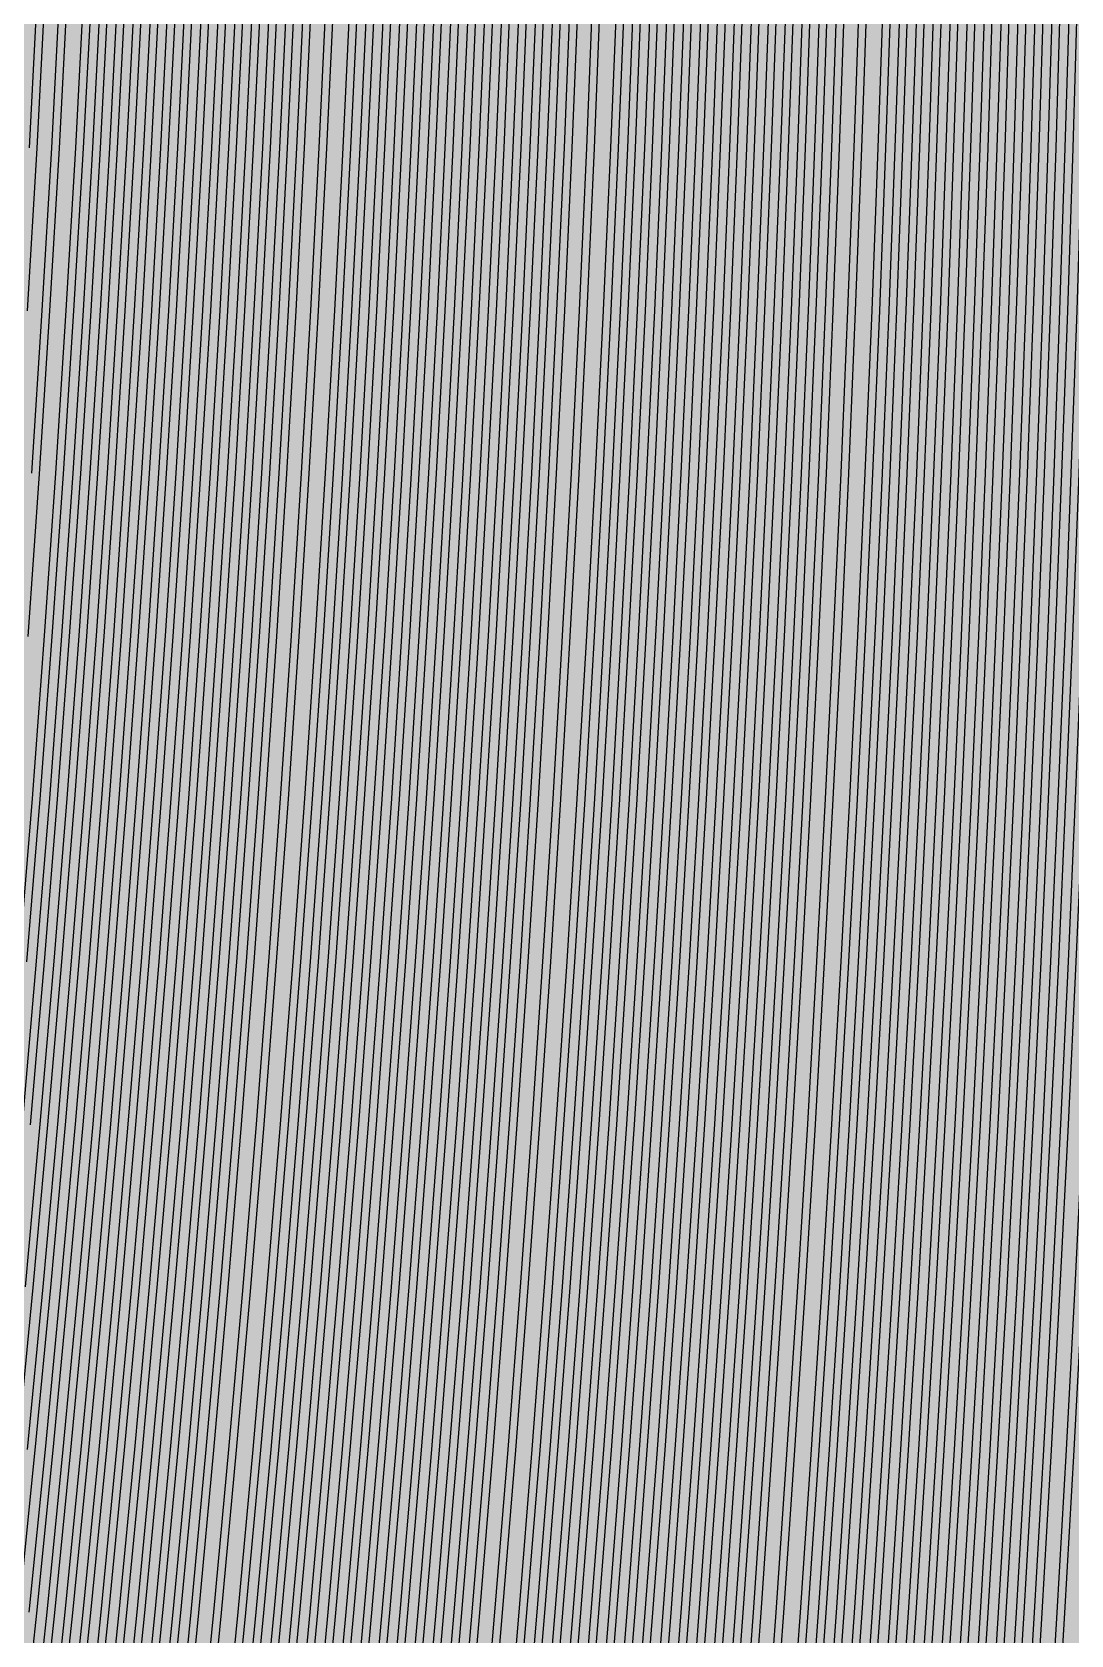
# Model space of a CAD drawing. Header units: metres. Extents: x -7231 to 10969, y -37556 to 1873.
# Drawn here: x 1030.8 to 1311.9, y -761.4 to -327.8 of the extents above; entities that cross this region are included whole.
import ezdxf

# ---------------------------------------------------------------- set-up
doc = ezdxf.new("R2010")
doc.units = ezdxf.units.M
doc.layers.add('Metal1', color=4, linetype='CONTINUOUS')
doc.layers.add('Polyimide', color=7, linetype='CONTINUOUS')

msp = doc.modelspace()

# ---------------------------------------------------------------- hatches: boundary and pattern name
at = {"layer": 'Polyimide'}
msp.add_hatch(color=7, dxfattribs=at).paths.add_polyline_path([(4065.69, -468), (4066.67, -501.99), (4068.51, -535.99), (4071.41, -569.99), (4075.54, -603.99), (4081.04, -637.99), (4088.01, -671.99), (4096.52, -705.98), (4106.62, -739.98), (4118.33, -773.98), (4131.63, -807.98), (4146.49, -841.98), (4162.87, -875.98), (4180.68, -909.97), (4199.83, -943.97), (4220.22, -977.97), (4241.73, -1011.97), (4264.21, -1045.97), (4287.52, -1079.96), (4311.51, -1113.96), (4336.01, -1147.96), (4360.86, -1181.96), (4385.88, -1215.96), (4410.89, -1249.96), (4435.74, -1283.95), (4460.24, -1317.95), (4484.23, -1351.95), (4507.54, -1385.95), (4530.02, -1419.95), (4551.53, -1453.94), (4571.92, -1487.94), (4591.07, -1521.94), (4608.88, -1555.94), (4625.26, -1589.94), (4640.12, -1623.94), (4653.42, -1657.93), (4665.13, -1691.93), (4675.23, -1725.93), (4683.74, -1759.93), (4690.71, -1793.93), (4696.21, -1827.93), (4700.34, -1861.92), (4703.24, -1895.92), (4705.08, -1929.92), (4706.06, -1963.92), (4706.44, -1997.92), (4706.5, -2031.91), (4706.5, -4793.02), (4709.95, -4838.39), (4720.22, -4882.71), (4737.08, -4924.98), (4760.13, -4964.2), (4788.85, -4999.49), (4822.58, -5030.03), (4860.53, -5055.12), (4901.85, -5074.18), (4901.85, -5074.18), (4970.68, -5105.23), (5034.7, -5145.26), (5092.76, -5193.54), (5143.8, -5249.19), (5186.89, -5311.2), (5221.24, -5378.44), (5246.23, -5449.69), (5261.41, -5523.66), (5266.5, -5599), (5261.41, -5674.34), (5246.23, -5748.31), (5221.24, -5819.56), (5186.89, -5886.8), (5143.8, -5948.81), (5092.76, -6004.46), (5034.7, -6052.74), (4970.68, -6092.77), (4901.85, -6123.82), (4860.53, -6142.88), (4822.58, -6167.97), (4788.85, -6198.51), (4760.13, -6233.8), (4737.08, -6273.02), (4720.22, -6315.29), (4709.95, -6359.61), (4706.5, -6404.98), (4706.5, -9221.52), (4709.95, -9266.88), (4720.22, -9311.21), (4737.08, -9353.47), (4760.13, -9392.7), (4788.85, -9427.98), (4822.58, -9458.52), (4860.53, -9483.61), (4901.85, -9502.67), (4970.68, -9533.72), (5034.7, -9573.75), (5092.76, -9622.03), (5143.8, -9677.68), (5186.89, -9739.69), (5221.24, -9806.94), (5246.23, -9878.19), (5261.41, -9952.16), (5266.5, -10027.49), (5261.41, -10102.83), (5246.23, -10176.8), (5221.24, -10248.05), (5186.89, -10315.3), (5143.8, -10377.31), (5092.76, -10432.96), (5034.7, -10481.24), (4970.68, -10521.27), (4901.85, -10552.32), (4860.53, -10571.38), (4822.58, -10596.46), (4788.85, -10627), (4760.13, -10662.29), (4737.08, -10701.52), (4720.22, -10743.78), (4709.95, -10788.1), (4706.5, -10833.47), (4706.5, -13650.01), (4709.95, -13695.38), (4720.22, -13739.7), (4737.08, -13781.96), (4760.13, -13821.19), (4788.85, -13856.48), (4822.58, -13887.02), (4860.53, -13912.11), (4901.85, -13931.17), (4970.68, -13962.22), (5034.7, -14002.25), (5092.76, -14050.53), (5143.8, -14106.18), (5186.89, -14168.19), (5221.24, -14235.43), (5246.23, -14306.68), (5261.41, -14380.65), (5266.5, -14455.99), (5261.41, -14531.33), (5246.23, -14605.29), (5221.24, -14676.55), (5186.89, -14743.79), (5143.8, -14805.8), (5092.76, -14861.45), (5034.7, -14909.73), (4970.68, -14949.76), (4901.85, -14980.81), (4860.53, -14999.87), (4822.58, -15024.96), (4788.85, -15055.5), (4760.13, -15090.79), (4737.08, -15130.01), (4720.22, -15172.27), (4709.95, -15216.6), (4706.5, -15261.97), (4706.5, -15455.99), (4720.95, -15750.04), (4764.14, -16041.26), (4835.68, -16326.84), (4934.86, -16604.04), (5060.74, -16870.18), (5212.09, -17122.7), (5387.47, -17359.17), (5585.18, -17577.31), (5803.32, -17775.02), (6039.79, -17950.4), (6292.31, -18101.75), (6558.45, -18227.63), (6835.65, -18326.81), (7121.23, -18398.34), (7412.45, -18441.54), (7706.5, -18455.99), (9969.01, -18455.99), (10047.42, -18459.84), (10125.08, -18471.36), (10201.23, -18490.44), (10275.15, -18516.89), (10346.12, -18550.45), (10413.46, -18590.81), (10476.52, -18637.58), (10534.69, -18690.3), (10587.41, -18748.47), (10634.18, -18811.53), (10674.54, -18878.87), (10708.11, -18949.84), (10734.56, -19023.76), (10753.63, -19099.92), (10765.15, -19177.58), (10769.01, -19255.99), (10769.01, -20895.8), (10730.24, -20951.41), (10694.6, -21009.08), (10662.21, -21068.63), (10633.17, -21129.89), (10607.55, -21192.66), (10585.45, -21256.74), (10566.93, -21321.96), (10552.05, -21388.09), (10540.84, -21454.95), (10533.35, -21522.33), (10529.6, -21590.02), (10529.6, -21657.81), (10533.35, -21725.5), (10540.84, -21792.87), (10552.05, -21859.73), (10566.93, -21925.87), (10585.45, -21991.08), (10607.55, -22055.17), (10633.17, -22117.94), (10662.21, -22179.19), (10694.6, -22238.74), (10730.24, -22296.41), (10769.01, -22352.03), (10769.01, -32454.24), (10728.74, -32510.49), (10691.72, -32568.92), (10658.05, -32629.35), (10627.85, -32691.58), (10601.2, -32755.42), (10578.21, -32820.67), (10558.93, -32887.1), (10543.44, -32954.52), (10531.77, -33022.71), (10523.97, -33091.44), (10520.07, -33160.51), (10520.07, -33229.69), (10523.97, -33298.75), (10531.77, -33367.49), (10543.44, -33435.67), (10558.93, -33503.09), (10578.21, -33569.53), (10601.2, -33634.77), (10627.85, -33698.61), (10658.05, -33760.85), (10691.72, -33821.28), (10728.74, -33879.71), (10769.01, -33935.96), (10769.01, -36556), (10765.15, -36634.41), (10753.63, -36712.07), (10734.56, -36788.23), (10708.11, -36862.15), (10674.54, -36933.12), (10634.18, -37000.46), (10587.41, -37063.51), (10534.69, -37121.69), (10476.52, -37174.41), (10413.46, -37221.18), (10346.12, -37261.54), (10275.15, -37295.1), (10201.23, -37321.55), (10125.08, -37340.63), (10047.42, -37352.15), (9969.01, -37356), (-6231.01, -37356), (-6309.42, -37352.15), (-6387.08, -37340.63), (-6463.23, -37321.55), (-6537.15, -37295.1), (-6608.12, -37261.54), (-6675.46, -37221.18), (-6738.52, -37174.41), (-6796.69, -37121.69), (-6849.41, -37063.51), (-6896.18, -37000.46), (-6936.54, -36933.12), (-6970.11, -36862.15), (-6996.56, -36788.23), (-7015.63, -36712.07), (-7027.15, -36634.41), (-7031.01, -36556), (-7031.01, -33936), (-6990.74, -33879.75), (-6953.7, -33821.31), (-6920.03, -33760.88), (-6889.82, -33698.64), (-6863.18, -33634.8), (-6840.18, -33569.55), (-6820.9, -33503.11), (-6805.4, -33435.69), (-6793.74, -33367.49), (-6785.94, -33298.75), (-6782.03, -33229.68), (-6782.03, -33160.5), (-6785.94, -33091.43), (-6793.74, -33022.69), (-6805.4, -32954.5), (-6820.9, -32887.07), (-6840.18, -32820.63), (-6863.18, -32755.39), (-6889.82, -32691.54), (-6920.03, -32629.3), (-6953.7, -32568.87), (-6990.74, -32510.43), (-7031.01, -32454.18), (-7031.01, -22364.83), (-6990.74, -22308.58), (-6953.7, -22250.14), (-6920.03, -22189.71), (-6889.82, -22127.47), (-6863.18, -22063.62), (-6840.18, -21998.38), (-6820.9, -21931.94), (-6805.4, -21864.51), (-6793.74, -21796.32), (-6785.94, -21727.58), (-6782.03, -21658.51), (-6782.03, -21589.33), (-6785.94, -21520.26), (-6793.74, -21451.52), (-6805.4, -21383.32), (-6820.9, -21315.9), (-6840.18, -21249.46), (-6863.18, -21184.21), (-6889.82, -21120.37), (-6920.03, -21058.13), (-6953.7, -20997.7), (-6990.74, -20939.26), (-7031.01, -20883.01), (-7031.01, -19255.99), (-7027.15, -19177.58), (-7015.63, -19099.92), (-6996.56, -19023.76), (-6970.11, -18949.84), (-6936.54, -18878.87), (-6896.18, -18811.53), (-6849.41, -18748.47), (-6796.69, -18690.3), (-6738.52, -18637.58), (-6675.46, -18590.81), (-6608.12, -18550.45), (-6537.15, -18516.89), (-6463.23, -18490.44), (-6387.08, -18471.36), (-6309.42, -18459.84), (-6231.01, -18455.99), (-3968.5, -18455.99), (-3674.45, -18441.54), (-3383.23, -18398.34), (-3097.65, -18326.81), (-2820.45, -18227.63), (-2554.31, -18101.75), (-2301.79, -17950.4), (-2065.32, -17775.02), (-1847.18, -17577.31), (-1649.47, -17359.17), (-1474.09, -17122.7), (-1322.74, -16870.18), (-1196.86, -16604.04), (-1097.68, -16326.84), (-1026.14, -16041.26), (-982.95, -15750.04), (-968.5, -15455.99), (-968.5, -15261.97), (-971.95, -15216.6), (-982.22, -15172.27), (-999.08, -15130.01), (-1022.13, -15090.79), (-1050.85, -15055.5), (-1084.58, -15024.96), (-1122.53, -14999.87), (-1163.85, -14980.81), (-1232.68, -14949.76), (-1296.7, -14909.73), (-1354.76, -14861.45), (-1405.8, -14805.8), (-1448.89, -14743.79), (-1483.24, -14676.55), (-1508.23, -14605.29), (-1523.41, -14531.33), (-1528.5, -14455.99), (-1523.41, -14380.65), (-1508.23, -14306.68), (-1483.24, -14235.43), (-1448.89, -14168.19), (-1405.8, -14106.18), (-1354.76, -14050.53), (-1296.7, -14002.25), (-1232.68, -13962.22), (-1163.85, -13931.17), (-1122.53, -13912.11), (-1084.58, -13887.02), (-1050.85, -13856.48), (-1022.13, -13821.19), (-999.08, -13781.96), (-982.22, -13739.7), (-971.95, -13695.38), (-968.5, -13650.01), (-968.5, -12309.64), (-971.95, -12264.27), (-982.22, -12219.94), (-999.08, -12177.68), (-1022.13, -12138.46), (-1050.85, -12103.17), (-1084.58, -12072.63), (-1122.53, -12047.54), (-1163.85, -12028.48), (-1232.68, -11997.43), (-1296.7, -11957.4), (-1354.76, -11909.12), (-1405.8, -11853.47), (-1448.89, -11791.46), (-1483.24, -11724.22), (-1508.23, -11652.96), (-1523.41, -11579), (-1528.5, -11503.66), (-1523.41, -11428.32), (-1508.23, -11354.35), (-1483.24, -11283.1), (-1448.89, -11215.86), (-1405.8, -11153.85), (-1354.76, -11098.2), (-1296.7, -11049.92), (-1232.68, -11009.89), (-1163.85, -10978.84), (-1122.53, -10959.78), (-1084.58, -10934.69), (-1050.85, -10904.15), (-1022.13, -10868.86), (-999.08, -10829.63), (-982.22, -10787.37), (-971.95, -10743.05), (-968.5, -10697.68), (-968.5, -9357.31), (-971.95, -9311.94), (-982.22, -9267.62), (-999.08, -9225.35), (-1022.13, -9186.13), (-1050.85, -9150.84), (-1084.58, -9120.3), (-1122.53, -9095.21), (-1163.85, -9076.15), (-1163.85, -9076.15), (-1232.68, -9045.1), (-1296.7, -9005.07), (-1354.76, -8956.79), (-1405.8, -8901.14), (-1448.89, -8839.13), (-1483.24, -8771.89), (-1508.23, -8700.64), (-1523.41, -8626.67), (-1528.5, -8551.33), (-1523.41, -8475.99), (-1508.23, -8402.02), (-1483.24, -8330.77), (-1448.89, -8263.53), (-1405.8, -8201.52), (-1354.76, -8145.87), (-1296.7, -8097.59), (-1232.68, -8057.56), (-1163.85, -8026.51), (-1163.85, -8026.51), (-1122.53, -8007.45), (-1084.58, -7982.36), (-1050.85, -7951.82), (-1022.13, -7916.53), (-999.08, -7877.31), (-982.22, -7835.04), (-971.95, -7790.72), (-968.5, -7745.35), (-968.5, -6404.98), (-971.95, -6359.61), (-982.22, -6315.29), (-999.08, -6273.02), (-1022.13, -6233.8), (-1050.85, -6198.51), (-1084.58, -6167.97), (-1122.53, -6142.88), (-1163.85, -6123.82), (-1163.85, -6123.82), (-1232.68, -6092.77), (-1296.7, -6052.74), (-1354.76, -6004.46), (-1405.8, -5948.81), (-1448.89, -5886.8), (-1483.24, -5819.56), (-1508.23, -5748.31), (-1523.41, -5674.34), (-1528.5, -5599), (-1523.41, -5523.66), (-1508.23, -5449.69), (-1483.24, -5378.44), (-1448.89, -5311.2), (-1405.8, -5249.19), (-1354.76, -5193.54), (-1296.7, -5145.26), (-1232.68, -5105.23), (-1163.85, -5074.18), (-1163.85, -5074.18), (-1122.53, -5055.12), (-1084.58, -5030.03), (-1050.85, -4999.49), (-1022.13, -4964.2), (-999.08, -4924.98), (-982.22, -4882.71), (-971.95, -4838.39), (-968.5, -4793.02), (-968.5, -2031.91), (-968.44, -1997.92), (-968.06, -1963.92), (-967.05, -1929.92), (-965.18, -1895.92), (-962.22, -1861.92), (-958.01, -1827.93), (-952.41, -1793.93), (-945.31, -1759.93), (-936.64, -1725.93), (-926.35, -1691.93), (-914.43, -1657.93), (-900.88, -1623.94), (-885.74, -1589.94), (-869.05, -1555.94), (-850.91, -1521.94), (-831.4, -1487.94), (-810.63, -1453.94), (-788.72, -1419.95), (-765.82, -1385.95), (-742.07, -1351.95), (-717.63, -1317.95), (-692.67, -1283.95), (-667.36, -1249.96), (-641.88, -1215.96), (-616.39, -1181.96), (-591.08, -1147.96), (-566.12, -1113.96), (-541.68, -1079.96), (-517.93, -1045.97), (-495.03, -1011.97), (-473.12, -977.97), (-452.35, -943.97), (-432.84, -909.97), (-414.7, -875.98), (-398.01, -841.98), (-382.87, -807.98), (-369.32, -773.98), (-357.4, -739.98), (-347.11, -705.98), (-338.44, -671.99), (-331.34, -637.99), (-325.74, -603.99), (-321.53, -569.99), (-318.57, -535.99), (-316.7, -501.99), (-315.69, -468), (-315.31, -434), (-315.25, -400), (-315.25, 401), (-315.25, 451), (-315.25, 1644), (-270.25, 1644), (-270.03, 1637.13), (-269.35, 1630.29), (-268.23, 1623.52), (-266.67, 1616.82), (-264.68, 1610.25), (-262.26, 1603.82), (-259.42, 1597.56), (-256.18, 1591.5), (-252.55, 1585.67), (-248.55, 1580.08), (-244.19, 1574.77), (-239.5, 1569.75), (-234.48, 1565.06), (-229.17, 1560.7), (-223.58, 1556.7), (-217.75, 1553.07), (-211.69, 1549.83), (-205.43, 1546.99), (-199, 1544.57), (-192.43, 1542.58), (-185.73, 1541.02), (-178.96, 1539.9), (-172.12, 1539.22), (-165.25, 1539), (-158.38, 1539.22), (-151.54, 1539.9), (-144.77, 1541.02), (-138.07, 1542.58), (-131.5, 1544.57), (-125.07, 1546.99), (-118.81, 1549.83), (-112.75, 1553.07), (-106.92, 1556.7), (-101.33, 1560.7), (-96.02, 1565.06), (-91, 1569.75), (-86.31, 1574.77), (-81.95, 1580.08), (-77.95, 1585.67), (-74.32, 1591.5), (-71.08, 1597.56), (-68.24, 1603.82), (-65.82, 1610.25), (-63.83, 1616.82), (-62.27, 1623.52), (-61.15, 1630.29), (-60.47, 1637.13), (-60.25, 1644), (1853, 1644), (1853, 1573), (3815.25, 1573), (3815.46, 1579.54), (3816.11, 1586.05), (3817.17, 1592.51), (3818.66, 1598.88), (3820.56, 1605.14), (3822.86, 1611.27), (3825.56, 1617.23), (3828.65, 1623), (3832.1, 1628.56), (3835.91, 1633.88), (3840.07, 1638.93), (3844.54, 1643.71), (3849.32, 1648.18), (3854.37, 1652.34), (3859.69, 1656.15), (3865.25, 1659.6), (3871.02, 1662.69), (3876.98, 1665.39), (3883.11, 1667.69), (3889.37, 1669.59), (3895.74, 1671.08), (3902.2, 1672.14), (3908.71, 1672.79), (3915.25, 1673), (3921.79, 1672.79), (3928.3, 1672.14), (3934.76, 1671.08), (3941.13, 1669.59), (3947.39, 1667.69), (3953.52, 1665.39), (3959.48, 1662.69), (3965.25, 1659.6), (3970.81, 1656.15), (3976.13, 1652.34), (3981.18, 1648.18), (3985.96, 1643.71), (3990.43, 1638.93), (3994.59, 1633.88), (3998.4, 1628.56), (4001.85, 1623), (4004.94, 1617.23), (4007.64, 1611.27), (4009.94, 1605.14), (4011.84, 1598.88), (4013.33, 1592.51), (4014.39, 1586.05), (4015.04, 1579.54), (4015.25, 1573), (4065.25, 1573), (4065.25, 451), (4065.25, 401), (4065.25, -400), (4065.31, -434), (4065.69, -468)])

# ---------------------------------------------------------------- linework, layer by layer
at = {"layer": 'Metal1'}
for points in [[(1056.08, -315.22), (1053.8, -359.24), (1051.28, -403.27), (1048.51, -447.29), (1045.5, -491.32), (1042.25, -535.34), (1038.74, -579.37), (1034.98, -623.39), (1030.97, -667.42), (1026.71, -711.44)], [(1060.66, -315.22), (1058.4, -359.24), (1055.9, -403.27), (1053.16, -447.29), (1050.18, -491.32), (1046.95, -535.34), (1043.47, -579.37), (1039.75, -623.39), (1035.77, -667.42), (1031.54, -711.44), (1027.06, -755.47)], [(1065.24, -315.22), (1063, -359.24), (1060.53, -403.27), (1057.81, -447.29), (1054.85, -491.32), (1051.65, -535.34), (1048.2, -579.37), (1044.51, -623.39), (1040.57, -667.42), (1036.38, -711.44), (1031.94, -755.47), (1027.24, -799.49)], [(1027.28, -579.2), (1030.85, -535.19), (1034.16, -491.18), (1037.22, -447.16), (1040.03, -403.15), (1042.6, -359.14), (1044.91, -315.12)], [(1028.23, -623.22), (1032.01, -579.2), (1035.55, -535.19), (1038.83, -491.18), (1041.87, -447.16), (1044.66, -403.15), (1047.2, -359.14), (1049.5, -315.12)], [(1028.98, -667.23), (1032.99, -623.22), (1036.75, -579.2), (1040.25, -535.19), (1043.51, -491.18), (1046.52, -447.16), (1049.28, -403.15), (1051.8, -359.14), (1054.08, -315.12)], [(1046.91, -315.22), (1044.59, -359.25), (1042.03, -403.27), (1039.22, -447.3), (1036.16, -491.32), (1032.84, -535.34), (1029.27, -579.37)], [(1034.36, -315.22), (1032.03, -359.25), (1029.46, -403.27)], [(1029.55, -711.24), (1033.78, -667.23), (1037.75, -623.22), (1041.48, -579.2), (1044.95, -535.19), (1048.18, -491.18), (1051.17, -447.16), (1053.91, -403.15), (1056.41, -359.14), (1058.66, -315.12)], [(1040.39, -315.22), (1038.07, -359.25), (1035.51, -403.27), (1032.69, -447.3), (1029.62, -491.32)], [(1029.95, -755.26), (1034.39, -711.25), (1038.58, -667.23), (1042.52, -623.22), (1046.21, -579.21), (1049.65, -535.19), (1052.86, -491.18), (1055.81, -447.16), (1058.53, -403.15), (1061.01, -359.14), (1063.25, -315.12)], [(1030.04, -359.13), (1032.36, -315.12)], [(1030.17, -799.27), (1034.82, -755.26), (1039.22, -711.25), (1043.38, -667.23), (1047.28, -623.22), (1050.94, -579.21), (1054.36, -535.19), (1057.53, -491.18), (1060.46, -447.16), (1063.16, -403.15), (1065.61, -359.14), (1067.83, -315.12)], [(1051.49, -315.22), (1049.2, -359.25), (1046.66, -403.27), (1043.87, -447.29), (1040.83, -491.32), (1037.54, -535.34), (1034.01, -579.37), (1030.22, -623.39)], [(1030.69, -447.16), (1033.51, -403.15), (1036.08, -359.14), (1038.4, -315.12)], [(1069.83, -315.22), (1067.61, -359.24), (1065.15, -403.27), (1062.46, -447.29), (1059.52, -491.32), (1056.35, -535.34), (1052.93, -579.37), (1049.27, -623.39), (1045.37, -667.42), (1041.21, -711.44), (1036.81, -755.46), (1032.16, -799.49)], [(1035.09, -799.27), (1039.7, -755.26), (1044.06, -711.25), (1048.17, -667.23), (1052.05, -623.22), (1055.67, -579.21), (1059.06, -535.19), (1062.2, -491.18), (1065.11, -447.17), (1067.78, -403.15), (1070.21, -359.14), (1072.41, -315.12)], [(1074.41, -315.22), (1072.21, -359.24), (1069.78, -403.27), (1067.11, -447.29), (1064.2, -491.32), (1061.05, -535.34), (1057.67, -579.37), (1054.04, -623.39), (1050.17, -667.41), (1046.05, -711.44), (1041.69, -755.46), (1037.07, -799.49)], [(1040, -799.28), (1044.57, -755.26), (1048.89, -711.25), (1052.97, -667.23), (1056.81, -623.22), (1060.4, -579.21), (1063.76, -535.19), (1066.88, -491.18), (1069.76, -447.17), (1072.4, -403.15), (1074.82, -359.14), (1076.99, -315.12)], [(1078.99, -315.22), (1076.81, -359.24), (1074.4, -403.27), (1071.75, -447.29), (1068.87, -491.32), (1065.75, -535.34), (1062.4, -579.36), (1058.8, -623.39), (1054.97, -667.41), (1050.89, -711.44), (1046.56, -755.46), (1041.99, -799.49)], [(1044.92, -799.28), (1049.44, -755.26), (1053.73, -711.25), (1057.77, -667.24), (1061.57, -623.22), (1065.14, -579.21), (1068.46, -535.19), (1071.55, -491.18), (1074.41, -447.17), (1077.03, -403.15), (1079.42, -359.14), (1081.58, -315.13)], [(1083.58, -315.22), (1081.42, -359.24), (1079.02, -403.27), (1076.4, -447.29), (1073.55, -491.32), (1070.46, -535.34), (1067.13, -579.36), (1063.57, -623.39), (1059.76, -667.41), (1055.72, -711.44), (1051.43, -755.46), (1046.9, -799.49)], [(1049.83, -799.28), (1054.32, -755.26), (1058.56, -711.25), (1062.57, -667.24), (1066.34, -623.22), (1069.87, -579.21), (1073.16, -535.19), (1076.22, -491.18), (1079.05, -447.17), (1081.65, -403.15), (1084.02, -359.14), (1086.16, -315.13)], [(1088.16, -315.22), (1086.02, -359.24), (1083.65, -403.27), (1081.05, -447.29), (1078.22, -491.31), (1075.16, -535.34), (1071.86, -579.36), (1068.33, -623.39), (1064.56, -667.41), (1060.56, -711.44), (1056.31, -755.46), (1051.82, -799.49)], [(1054.74, -799.28), (1059.19, -755.26), (1063.4, -711.25), (1067.37, -667.24), (1071.1, -623.22), (1074.6, -579.21), (1077.86, -535.2), (1080.9, -491.18), (1083.7, -447.17), (1086.28, -403.15), (1088.62, -359.14), (1090.74, -315.13)], [(1092.74, -315.22), (1090.62, -359.24), (1088.27, -403.27), (1085.7, -447.29), (1082.89, -491.31), (1079.86, -535.34), (1076.59, -579.36), (1073.09, -623.39), (1069.36, -667.41), (1065.39, -711.44), (1061.18, -755.46), (1056.73, -799.48)], [(1059.66, -799.28), (1064.07, -755.27), (1068.23, -711.25), (1072.17, -667.24), (1075.87, -623.22), (1079.33, -579.21), (1082.57, -535.2), (1085.57, -491.18), (1088.35, -447.17), (1090.9, -403.15), (1093.23, -359.14), (1095.33, -315.13)], [(1097.32, -315.22), (1095.22, -359.24), (1092.9, -403.26), (1090.35, -447.29), (1087.57, -491.31), (1084.56, -535.34), (1081.33, -579.36), (1077.86, -623.39), (1074.16, -667.41), (1070.23, -711.43), (1066.06, -755.46), (1061.65, -799.48)], [(1064.57, -799.28), (1068.94, -755.27), (1073.07, -711.25), (1076.97, -667.24), (1080.63, -623.22), (1084.06, -579.21), (1087.27, -535.2), (1090.25, -491.18), (1093, -447.17), (1095.52, -403.15), (1097.83, -359.14), (1099.91, -315.13)], [(1101.91, -315.22), (1099.83, -359.24), (1097.52, -403.26), (1094.99, -447.29), (1092.24, -491.31), (1089.26, -535.34), (1086.06, -579.36), (1082.62, -623.39), (1078.96, -667.41), (1075.06, -711.43), (1070.93, -755.46), (1066.56, -799.48)], [(1069.49, -799.28), (1073.81, -755.27), (1077.9, -711.25), (1081.76, -667.24), (1085.39, -623.23), (1088.79, -579.21), (1091.97, -535.2), (1094.92, -491.18), (1097.65, -447.17), (1100.15, -403.16), (1102.43, -359.14), (1104.49, -315.13)], [(1106.49, -315.22), (1104.43, -359.24), (1102.15, -403.26), (1099.64, -447.29), (1096.92, -491.31), (1093.96, -535.34), (1090.79, -579.36), (1087.39, -623.38), (1083.76, -667.41), (1079.9, -711.43), (1075.8, -755.46), (1071.48, -799.48)], [(1075.65, -799.28), (1079.96, -755.27), (1084.04, -711.25), (1087.88, -667.24), (1091.5, -623.23), (1094.89, -579.21), (1098.05, -535.2), (1100.99, -491.18), (1103.7, -447.17), (1106.2, -403.16), (1108.47, -359.14), (1110.53, -315.13)], [(1112.52, -315.22), (1110.47, -359.24), (1108.2, -403.26), (1105.7, -447.29), (1102.98, -491.31), (1100.05, -535.34), (1096.88, -579.36), (1093.49, -623.38), (1089.88, -667.41), (1086.03, -711.43), (1081.95, -755.46), (1077.64, -799.48)], [(1082.24, -799.28), (1086.54, -755.27), (1090.61, -711.25), (1094.44, -667.24), (1098.05, -623.23), (1101.43, -579.21), (1104.59, -535.2), (1107.52, -491.18), (1110.23, -447.17), (1112.72, -403.16), (1114.99, -359.14), (1117.04, -315.13)], [(1119.04, -315.22), (1116.99, -359.24), (1114.72, -403.26), (1112.23, -447.29), (1109.52, -491.31), (1106.59, -535.34), (1103.43, -579.36), (1100.05, -623.38), (1096.44, -667.41), (1092.6, -711.43), (1088.53, -755.46), (1084.23, -799.48)], [(1087.15, -799.28), (1091.41, -755.27), (1095.44, -711.25), (1099.24, -667.24), (1102.82, -623.23), (1106.17, -579.21), (1109.29, -535.2), (1112.2, -491.18), (1114.88, -447.17), (1117.35, -403.16), (1119.59, -359.14), (1121.63, -315.13)], [(1123.62, -315.22), (1121.59, -359.24), (1119.34, -403.26), (1116.88, -447.29), (1114.19, -491.31), (1111.29, -535.34), (1108.16, -579.36), (1104.81, -623.38), (1101.23, -667.41), (1097.43, -711.43), (1093.4, -755.46), (1089.14, -799.48)], [(1092.07, -799.28), (1096.29, -755.27), (1100.28, -711.26), (1104.04, -667.24), (1107.58, -623.23), (1110.9, -579.21), (1113.99, -535.2), (1116.87, -491.18), (1119.53, -447.17), (1121.97, -403.16), (1124.2, -359.14), (1126.21, -315.13)], [(1128.21, -315.21), (1126.19, -359.24), (1123.97, -403.26), (1121.53, -447.29), (1118.87, -491.31), (1115.99, -535.33), (1112.89, -579.36), (1109.57, -623.38), (1106.03, -667.41), (1102.27, -711.43), (1098.28, -755.45), (1094.06, -799.48)], [(1096.98, -799.28), (1101.16, -755.27), (1105.11, -711.26), (1108.84, -667.24), (1112.34, -623.23), (1115.63, -579.21), (1118.7, -535.2), (1121.54, -491.19), (1124.18, -447.17), (1126.6, -403.16), (1128.8, -359.14), (1130.79, -315.13)], [(1132.79, -315.21), (1130.8, -359.24), (1128.59, -403.26), (1126.17, -447.29), (1123.54, -491.31), (1120.69, -535.33), (1117.62, -579.36), (1114.34, -623.38), (1110.83, -667.41), (1107.1, -711.43), (1103.15, -755.45), (1098.97, -799.48)], [(1101.9, -799.29), (1106.03, -755.27), (1109.95, -711.26), (1113.64, -667.24), (1117.11, -623.23), (1120.36, -579.21), (1123.4, -535.2), (1126.22, -491.19), (1128.83, -447.17), (1131.22, -403.16), (1133.4, -359.14), (1135.37, -315.13)], [(1137.37, -315.21), (1135.4, -359.24), (1133.22, -403.26), (1130.82, -447.29), (1128.21, -491.31), (1125.39, -535.33), (1122.36, -579.36), (1119.1, -623.38), (1115.63, -667.41), (1111.94, -711.43), (1108.02, -755.45), (1103.89, -799.48)], [(1106.81, -799.29), (1110.91, -755.27), (1114.78, -711.26), (1118.43, -667.24), (1121.87, -623.23), (1125.09, -579.22), (1128.1, -535.2), (1130.89, -491.19), (1133.47, -447.17), (1135.84, -403.16), (1138, -359.14), (1139.96, -315.13)], [(1141.96, -315.21), (1140, -359.24), (1137.84, -403.26), (1135.47, -447.28), (1132.89, -491.31), (1130.09, -535.33), (1127.09, -579.36), (1123.87, -623.38), (1120.43, -667.4), (1116.77, -711.43), (1112.9, -755.45), (1108.8, -799.48)], [(1111.73, -799.29), (1115.78, -755.27), (1119.62, -711.26), (1123.23, -667.24), (1126.64, -623.23), (1129.82, -579.22), (1132.8, -535.2), (1135.57, -491.19), (1138.12, -447.17), (1140.47, -403.16), (1142.61, -359.14), (1144.54, -315.13)], [(1146.54, -315.21), (1144.61, -359.24), (1142.47, -403.26), (1140.12, -447.28), (1137.56, -491.31), (1134.8, -535.33), (1131.82, -579.36), (1128.63, -623.38), (1125.23, -667.4), (1121.61, -711.43), (1117.77, -755.45), (1113.72, -799.48)], [(1116.64, -799.29), (1120.65, -755.27), (1124.45, -711.26), (1128.03, -667.25), (1131.4, -623.23), (1134.56, -579.22), (1137.5, -535.2), (1140.24, -491.19), (1142.77, -447.17), (1145.09, -403.16), (1147.21, -359.14), (1149.12, -315.13)], [(1151.12, -315.21), (1149.21, -359.24), (1147.09, -403.26), (1144.77, -447.28), (1142.24, -491.31), (1139.5, -535.33), (1136.55, -579.36), (1133.39, -623.38), (1130.03, -667.4), (1126.44, -711.43), (1122.65, -755.45), (1118.63, -799.47)], [(1121.56, -799.29), (1125.53, -755.27), (1129.29, -711.26), (1132.83, -667.25), (1136.16, -623.23), (1139.29, -579.22), (1142.2, -535.2), (1144.91, -491.19), (1147.42, -447.17), (1149.72, -403.16), (1151.81, -359.15), (1153.71, -315.13)], [(1155.7, -315.21), (1153.81, -359.24), (1151.71, -403.26), (1149.41, -447.28), (1146.91, -491.31), (1144.2, -535.33), (1141.28, -579.35), (1138.16, -623.38), (1134.82, -667.4), (1131.28, -711.43), (1127.52, -755.45), (1123.55, -799.47)], [(1126.47, -799.29), (1130.4, -755.28), (1134.12, -711.26), (1137.63, -667.25), (1140.93, -623.23), (1144.02, -579.22), (1146.91, -535.2), (1149.59, -491.19), (1152.07, -447.17), (1154.34, -403.16), (1156.42, -359.15), (1158.29, -315.13)], [(1160.29, -315.21), (1158.41, -359.24), (1156.34, -403.26), (1154.06, -447.28), (1151.58, -491.31), (1148.9, -535.33), (1146.02, -579.35), (1142.92, -623.38), (1139.62, -667.4), (1136.11, -711.42), (1132.39, -755.45), (1128.46, -799.47)], [(1131.39, -799.29), (1135.28, -755.28), (1138.96, -711.26), (1142.43, -667.25), (1145.69, -623.23), (1148.75, -579.22), (1151.61, -535.2), (1154.26, -491.19), (1156.71, -447.18), (1158.96, -403.16), (1161.02, -359.15), (1162.87, -315.13)], [(1164.87, -315.21), (1163.02, -359.23), (1160.96, -403.26), (1158.71, -447.28), (1156.26, -491.31), (1153.6, -535.33), (1150.75, -579.35), (1147.69, -623.38), (1144.42, -667.4), (1140.95, -711.42), (1137.27, -755.45), (1133.38, -799.47)], [(1136.3, -799.29), (1140.15, -755.28), (1143.79, -711.26), (1147.23, -667.25), (1150.46, -623.23), (1153.48, -579.22), (1156.31, -535.2), (1158.93, -491.19), (1161.36, -447.18), (1163.59, -403.16), (1165.62, -359.15), (1167.46, -315.13)], [(1169.45, -315.21), (1167.62, -359.23), (1165.59, -403.26), (1163.36, -447.28), (1160.93, -491.31), (1158.31, -535.33), (1155.48, -579.35), (1152.45, -623.38), (1149.22, -667.4), (1145.78, -711.42), (1142.14, -755.45), (1138.29, -799.47)], [(1141.21, -799.29), (1145.02, -755.28), (1148.63, -711.26), (1152.02, -667.25), (1155.22, -623.23), (1158.22, -579.22), (1161.01, -535.21), (1163.61, -491.19), (1166.01, -447.18), (1168.21, -403.16), (1170.22, -359.15), (1172.04, -315.13)], [(1174.04, -315.21), (1172.22, -359.23), (1170.21, -403.26), (1168.01, -447.28), (1165.61, -491.3), (1163.01, -535.33), (1160.21, -579.35), (1157.21, -623.38), (1154.02, -667.4), (1150.62, -711.42), (1147.02, -755.45), (1143.21, -799.47)], [(1146.13, -799.29), (1149.9, -755.28), (1153.46, -711.26), (1156.82, -667.25), (1159.98, -623.24), (1162.95, -579.22), (1165.71, -535.21), (1168.28, -491.19), (1170.66, -447.18), (1172.84, -403.16), (1174.83, -359.15), (1176.62, -315.13)], [(1178.62, -315.21), (1176.82, -359.23), (1174.84, -403.26), (1172.65, -447.28), (1170.28, -491.3), (1167.71, -535.33), (1164.94, -579.35), (1161.98, -623.37), (1158.82, -667.4), (1155.45, -711.42), (1151.89, -755.45), (1148.12, -799.47)], [(1152.3, -799.29), (1156.05, -755.28), (1159.59, -711.26), (1162.94, -667.25), (1166.09, -623.24), (1169.04, -579.22), (1171.79, -535.21), (1174.35, -491.19), (1176.72, -447.18), (1178.89, -403.16), (1180.87, -359.15), (1182.65, -315.13)], [(1184.65, -315.21), (1182.86, -359.23), (1180.88, -403.26), (1178.71, -447.28), (1176.35, -491.3), (1173.79, -535.33), (1171.04, -579.35), (1168.08, -623.37), (1164.94, -667.4), (1161.59, -711.42), (1158.04, -755.44), (1154.29, -799.47)], [(1158.88, -799.29), (1162.62, -755.28), (1166.16, -711.27), (1169.5, -667.25), (1172.64, -623.24), (1175.59, -579.22), (1178.33, -535.21), (1180.89, -491.19), (1183.25, -447.18), (1185.41, -403.16), (1187.39, -359.15), (1189.17, -315.13)], [(1191.17, -315.21), (1189.38, -359.23), (1187.41, -403.26), (1185.24, -447.28), (1182.88, -491.3), (1180.33, -535.33), (1177.58, -579.35), (1174.64, -623.37), (1171.5, -667.4), (1168.16, -711.42), (1164.61, -755.44), (1160.87, -799.47)], [(1163.79, -799.3), (1167.49, -755.28), (1171, -711.27), (1174.3, -667.25), (1177.41, -623.24), (1180.32, -579.22), (1183.04, -535.21), (1185.56, -491.19), (1187.89, -447.18), (1190.04, -403.16), (1191.99, -359.15), (1193.75, -315.13)], [(1195.75, -315.21), (1193.99, -359.23), (1192.03, -403.26), (1189.89, -447.28), (1187.56, -491.3), (1185.03, -535.33), (1182.31, -579.35), (1179.4, -623.37), (1176.29, -667.4), (1172.99, -711.42), (1169.49, -755.44), (1165.79, -799.47)], [(1168.71, -799.3), (1172.37, -755.28), (1175.83, -711.27), (1179.1, -667.25), (1182.17, -623.24), (1185.05, -579.22), (1187.74, -535.21), (1190.23, -491.19), (1192.54, -447.18), (1194.66, -403.16), (1196.59, -359.15), (1198.34, -315.13)], [(1200.34, -315.21), (1198.59, -359.23), (1196.66, -403.26), (1194.54, -447.28), (1192.23, -491.3), (1189.73, -535.33), (1187.05, -579.35), (1184.17, -623.37), (1181.09, -667.4), (1177.83, -711.42), (1174.36, -755.44), (1170.7, -799.47)], [(1173.62, -799.3), (1177.24, -755.28), (1180.67, -711.27), (1183.9, -667.25), (1186.93, -623.24), (1189.78, -579.22), (1192.44, -535.21), (1194.91, -491.19), (1197.19, -447.18), (1199.28, -403.16), (1201.19, -359.15), (1202.92, -315.13)], [(1204.92, -315.21), (1203.19, -359.23), (1201.28, -403.26), (1199.19, -447.28), (1196.9, -491.3), (1194.44, -535.32), (1191.78, -579.35), (1188.93, -623.37), (1185.89, -667.39), (1182.66, -711.42), (1179.24, -755.44), (1175.62, -799.47)], [(1178.54, -799.3), (1182.12, -755.28), (1185.5, -711.27), (1188.69, -667.25), (1191.7, -623.24), (1194.51, -579.22), (1197.14, -535.21), (1199.58, -491.19), (1201.84, -447.18), (1203.91, -403.16), (1205.8, -359.15), (1207.5, -315.13)], [(1209.5, -315.21), (1207.8, -359.23), (1205.91, -403.25), (1203.83, -447.28), (1201.58, -491.3), (1199.14, -535.32), (1196.51, -579.35), (1193.69, -623.37), (1190.69, -667.39), (1187.5, -711.42), (1184.11, -755.44), (1180.53, -799.46)], [(1183.45, -799.3), (1186.99, -755.28), (1190.34, -711.27), (1193.49, -667.25), (1196.46, -623.24), (1199.24, -579.22), (1201.84, -535.21), (1204.26, -491.2), (1206.48, -447.18), (1208.53, -403.17), (1210.4, -359.15), (1212.09, -315.14)], [(1214.08, -315.21), (1212.4, -359.23), (1210.53, -403.25), (1208.48, -447.28), (1206.25, -491.3), (1203.84, -535.32), (1201.24, -579.35), (1198.46, -623.37), (1195.49, -667.39), (1192.33, -711.42), (1188.98, -755.44), (1185.45, -799.46)], [(1188.37, -799.3), (1191.86, -755.29), (1195.17, -711.27), (1198.29, -667.26), (1201.23, -623.24), (1203.98, -579.23), (1206.54, -535.21), (1208.93, -491.2), (1211.13, -447.18), (1213.16, -403.17), (1215, -359.15), (1216.67, -315.14)], [(1218.67, -315.21), (1217, -359.23), (1215.16, -403.25), (1213.13, -447.28), (1210.93, -491.3), (1208.54, -535.32), (1205.97, -579.35), (1203.22, -623.37), (1200.29, -667.39), (1197.17, -711.42), (1193.86, -755.44), (1190.36, -799.46)], [(1193.28, -799.3), (1196.74, -755.29), (1200.01, -711.27), (1203.09, -667.26), (1205.99, -623.24), (1208.71, -579.23), (1211.25, -535.21), (1213.6, -491.2), (1215.78, -447.18), (1217.78, -403.17), (1219.6, -359.15), (1221.25, -315.14)], [(1223.25, -315.21), (1221.6, -359.23), (1219.78, -403.25), (1217.78, -447.28), (1215.6, -491.3), (1213.24, -535.32), (1210.7, -579.35), (1207.99, -623.37), (1205.09, -667.39), (1202, -711.41), (1198.73, -755.44), (1195.28, -799.46)], [(1198.2, -799.3), (1201.61, -755.29), (1204.84, -711.27), (1207.89, -667.26), (1210.75, -623.24), (1213.44, -579.23), (1215.95, -535.21), (1218.28, -491.2), (1220.43, -447.18), (1222.41, -403.17), (1224.21, -359.15), (1225.83, -315.14)], [(1227.83, -315.21), (1226.21, -359.23), (1224.4, -403.25), (1222.43, -447.28), (1220.27, -491.3), (1217.94, -535.32), (1215.44, -579.34), (1212.75, -623.37), (1209.88, -667.39), (1206.84, -711.41), (1203.61, -755.44), (1200.19, -799.46)], [(1203.11, -799.3), (1206.48, -755.29), (1209.68, -711.27), (1212.69, -667.26), (1215.52, -623.24), (1218.17, -579.23), (1220.65, -535.21), (1222.95, -491.2), (1225.08, -447.18), (1227.03, -403.17), (1228.81, -359.15), (1230.42, -315.14)], [(1232.42, -315.21), (1230.81, -359.23), (1229.03, -403.25), (1227.07, -447.27), (1224.95, -491.3), (1222.65, -535.32), (1220.17, -579.34), (1217.51, -623.37), (1214.68, -667.39), (1211.67, -711.41), (1208.48, -755.44), (1205.11, -799.46)], [(1208.03, -799.3), (1211.36, -755.29), (1214.51, -711.27), (1217.49, -667.26), (1220.28, -623.24), (1222.9, -579.23), (1225.35, -535.21), (1227.62, -491.2), (1229.72, -447.18), (1231.65, -403.17), (1233.41, -359.15), (1235, -315.14)], [(1237, -315.21), (1235.41, -359.23), (1233.65, -403.25), (1231.72, -447.27), (1229.62, -491.3), (1227.35, -535.32), (1224.9, -579.34), (1222.28, -623.37), (1219.48, -667.39), (1216.51, -711.41), (1213.35, -755.44), (1210.02, -799.46)], [(1212.94, -799.3), (1216.23, -755.29), (1219.35, -711.27), (1222.28, -667.26), (1225.05, -623.24), (1227.64, -579.23), (1230.05, -535.21), (1232.3, -491.2), (1234.37, -447.18), (1236.28, -403.17), (1238.01, -359.15), (1239.58, -315.14)], [(1241.58, -315.21), (1240.01, -359.23), (1238.28, -403.25), (1236.37, -447.27), (1234.3, -491.3), (1232.05, -535.32), (1229.63, -579.34), (1227.04, -623.37), (1224.28, -667.39), (1221.34, -711.41), (1218.23, -755.43), (1214.94, -799.46)], [(1217.86, -799.31), (1221.11, -755.29), (1224.18, -711.28), (1227.08, -667.26), (1229.81, -623.24), (1232.37, -579.23), (1234.75, -535.21), (1236.97, -491.2), (1239.02, -447.18), (1240.9, -403.17), (1242.62, -359.15), (1244.17, -315.14)], [(1246.17, -315.2), (1244.62, -359.23), (1242.9, -403.25), (1241.02, -447.27), (1238.97, -491.3), (1236.75, -535.32), (1234.36, -579.34), (1231.81, -623.36), (1229.08, -667.39), (1226.18, -711.41), (1223.1, -755.43), (1219.85, -799.46)], [(1222.77, -799.31), (1225.98, -755.29), (1229.02, -711.28), (1231.88, -667.26), (1234.57, -623.25), (1237.1, -579.23), (1239.46, -535.22), (1241.64, -491.2), (1243.67, -447.18), (1245.53, -403.17), (1247.22, -359.15), (1248.75, -315.14)], [(1250.75, -315.2), (1249.22, -359.23), (1247.52, -403.25), (1245.67, -447.27), (1243.64, -491.3), (1241.45, -535.32), (1239.1, -579.34), (1236.57, -623.36), (1233.88, -667.39), (1231.01, -711.41), (1227.97, -755.43), (1224.76, -799.46)], [(1228.94, -799.31), (1232.13, -755.29), (1235.15, -711.28), (1238, -667.26), (1240.68, -623.25), (1243.19, -579.23), (1245.54, -535.22), (1247.71, -491.2), (1249.73, -447.18), (1251.58, -403.17), (1253.26, -359.15), (1254.78, -315.14)], [(1256.78, -315.2), (1255.26, -359.23), (1253.57, -403.25), (1251.73, -447.27), (1249.71, -491.3), (1247.53, -535.32), (1245.19, -579.34), (1242.68, -623.36), (1240, -667.39), (1237.15, -711.41), (1234.12, -755.43), (1230.93, -799.46)], [(1235.52, -799.31), (1238.7, -755.29), (1241.72, -711.28), (1244.56, -667.26), (1247.23, -623.25), (1249.74, -579.23), (1252.08, -535.22), (1254.25, -491.2), (1256.26, -447.18), (1258.1, -403.17), (1259.78, -359.15), (1261.3, -315.14)], [(1263.3, -315.2), (1261.78, -359.23), (1260.1, -403.25), (1258.26, -447.27), (1256.25, -491.3), (1254.07, -535.32), (1251.74, -579.34), (1249.23, -623.36), (1246.56, -667.39), (1243.71, -711.41), (1240.7, -755.43), (1237.51, -799.46)], [(1240.43, -799.31), (1243.58, -755.29), (1246.55, -711.28), (1249.36, -667.26), (1252, -623.25), (1254.47, -579.23), (1256.78, -535.22), (1258.92, -491.2), (1260.9, -447.19), (1262.72, -403.17), (1264.38, -359.15), (1265.88, -315.14)], [(1267.88, -315.2), (1266.38, -359.23), (1264.72, -403.25), (1262.9, -447.27), (1260.92, -491.29), (1258.78, -535.32), (1256.47, -579.34), (1253.99, -623.36), (1251.35, -667.39), (1248.55, -711.41), (1245.57, -755.43), (1242.43, -799.45)], [(1245.35, -799.31), (1248.45, -755.29), (1251.39, -711.28), (1254.16, -667.26), (1256.76, -623.25), (1259.2, -579.23), (1261.48, -535.22), (1263.6, -491.2), (1265.55, -447.19), (1267.35, -403.17), (1268.99, -359.16), (1270.47, -315.14)], [(1272.46, -315.2), (1270.99, -359.23), (1269.35, -403.25), (1267.55, -447.27), (1265.59, -491.29), (1263.48, -535.32), (1261.2, -579.34), (1258.76, -623.36), (1256.15, -667.38), (1253.38, -711.41), (1250.45, -755.43), (1247.34, -799.45)], [(1250.26, -799.31), (1253.33, -755.29), (1256.22, -711.28), (1258.96, -667.26), (1261.53, -623.25), (1263.93, -579.23), (1266.18, -535.22), (1268.27, -491.2), (1270.2, -447.19), (1271.97, -403.17), (1273.59, -359.16), (1275.05, -315.14)], [(1277.05, -315.2), (1275.59, -359.23), (1273.97, -403.25), (1272.2, -447.27), (1270.27, -491.29), (1268.18, -535.32), (1265.93, -579.34), (1263.52, -623.36), (1260.95, -667.38), (1258.22, -711.41), (1255.32, -755.43), (1252.26, -799.45)], [(1255.18, -799.31), (1258.2, -755.3), (1261.06, -711.28), (1263.75, -667.26), (1266.29, -623.25), (1268.67, -579.23), (1270.88, -535.22), (1272.94, -491.2), (1274.85, -447.19), (1276.6, -403.17), (1278.19, -359.16), (1279.63, -315.14)], [(1281.63, -315.2), (1280.19, -359.23), (1278.6, -403.25), (1276.85, -447.27), (1274.94, -491.29), (1272.88, -535.32), (1270.66, -579.34), (1268.29, -623.36), (1265.75, -667.38), (1263.05, -711.41), (1260.19, -755.43), (1257.17, -799.45)], [(1260.09, -799.31), (1263.07, -755.3), (1265.89, -711.28), (1268.55, -667.27), (1271.05, -623.25), (1273.4, -579.23), (1275.59, -535.22), (1277.62, -491.2), (1279.5, -447.19), (1281.22, -403.17), (1282.79, -359.16), (1284.21, -315.14)], [(1286.21, -315.2), (1284.79, -359.22), (1283.22, -403.25), (1281.49, -447.27), (1279.62, -491.29), (1277.58, -535.31), (1275.39, -579.34), (1273.05, -623.36), (1270.55, -667.38), (1267.89, -711.41), (1265.07, -755.43), (1262.09, -799.45)], [(1265.01, -799.31), (1267.95, -755.3), (1270.73, -711.28), (1273.35, -667.27), (1275.82, -623.25), (1278.13, -579.24), (1280.29, -535.22), (1282.29, -491.2), (1284.14, -447.19), (1285.85, -403.17), (1287.4, -359.16), (1288.8, -315.14)], [(1290.8, -315.2), (1289.4, -359.22), (1287.84, -403.25), (1286.14, -447.27), (1284.29, -491.29), (1282.28, -535.31), (1280.13, -579.34), (1277.81, -623.36), (1275.35, -667.38), (1272.72, -711.4), (1269.94, -755.43), (1267, -799.45)], [(1269.92, -799.31), (1272.82, -755.3), (1275.56, -711.28), (1278.15, -667.27), (1280.58, -623.25), (1282.86, -579.24), (1284.99, -535.22), (1286.97, -491.2), (1288.79, -447.19), (1290.47, -403.17), (1292, -359.16), (1293.38, -315.14)], [(1295.38, -315.2), (1294, -359.22), (1292.47, -403.25), (1290.79, -447.27), (1288.96, -491.29), (1286.99, -535.31), (1284.86, -579.34), (1282.58, -623.36), (1280.15, -667.38), (1277.56, -711.4), (1274.82, -755.43), (1271.92, -799.45)], [(1274.84, -799.31), (1277.69, -755.3), (1280.4, -711.28), (1282.95, -667.27), (1285.35, -623.25), (1287.59, -579.24), (1289.69, -535.22), (1291.64, -491.21), (1293.44, -447.19), (1295.09, -403.17), (1296.6, -359.16), (1297.96, -315.14)], [(1299.96, -315.2), (1298.6, -359.22), (1297.09, -403.25), (1295.44, -447.27), (1293.64, -491.29), (1291.69, -535.31), (1289.59, -579.34), (1287.34, -623.36), (1284.94, -667.38), (1282.39, -711.4), (1279.69, -755.43), (1276.83, -799.45)], [(1279.75, -799.32), (1282.57, -755.3), (1285.23, -711.28), (1287.75, -667.27), (1290.11, -623.25), (1292.32, -579.24), (1294.39, -535.22), (1296.31, -491.21), (1298.09, -447.19), (1299.72, -403.17), (1301.2, -359.16), (1302.55, -315.14)], [(1304.55, -315.2), (1303.2, -359.22), (1301.72, -403.24), (1300.09, -447.27), (1298.31, -491.29), (1296.39, -535.31), (1294.32, -579.33), (1292.11, -623.36), (1289.74, -667.38), (1287.23, -711.4), (1284.56, -755.42), (1281.75, -799.45)], [(1284.67, -799.32), (1287.44, -755.3), (1290.07, -711.29), (1292.54, -667.27), (1294.87, -623.25), (1297.06, -579.24), (1299.09, -535.22), (1300.99, -491.21), (1302.74, -447.19), (1304.34, -403.17), (1305.81, -359.16), (1307.13, -315.14)], [(1309.13, -315.2), (1307.81, -359.22), (1306.34, -403.24), (1304.73, -447.27), (1302.98, -491.29), (1301.09, -535.31), (1299.05, -579.33), (1296.87, -623.36), (1294.54, -667.38), (1292.06, -711.4), (1289.44, -755.42), (1286.66, -799.45)], [(1289.58, -799.32), (1292.32, -755.3), (1294.9, -711.29), (1297.34, -667.27), (1299.64, -623.25), (1301.79, -579.24), (1303.8, -535.22), (1305.66, -491.21), (1307.38, -447.19), (1308.97, -403.18), (1310.41, -359.16), (1311.71, -315.14)], [(1313.71, -315.2), (1312.41, -359.22), (1310.97, -403.24), (1309.38, -447.27), (1307.66, -491.29), (1305.79, -535.31), (1303.79, -579.33), (1301.63, -623.36), (1299.34, -667.38), (1296.9, -711.4), (1294.31, -755.42), (1291.58, -799.44)], [(1294.5, -799.32), (1297.19, -755.3), (1299.74, -711.29), (1302.14, -667.27), (1304.4, -623.26), (1306.52, -579.24), (1308.5, -535.22), (1310.33, -491.21), (1312.03, -447.19), (1313.59, -403.18), (1315.01, -359.16), (1316.3, -315.14)], [(1318.3, -315.2), (1317.01, -359.22), (1315.59, -403.24), (1314.03, -447.27), (1312.33, -491.29), (1310.5, -535.31), (1308.52, -579.33), (1306.4, -623.35), (1304.14, -667.38), (1301.73, -711.4), (1299.19, -755.42), (1296.49, -799.44)], [(1299.41, -799.32), (1302.06, -755.3), (1304.57, -711.29), (1306.94, -667.27), (1309.17, -623.26), (1311.25, -579.24), (1313.2, -535.22), (1315.01, -491.21), (1316.68, -447.19), (1318.22, -403.18), (1319.61, -359.16), (1320.88, -315.14)], [(1322.88, -315.2), (1321.61, -359.22), (1320.21, -403.24), (1318.68, -447.27), (1317.01, -491.29), (1315.2, -535.31), (1313.25, -579.33), (1311.16, -623.35), (1308.94, -667.38), (1306.57, -711.4), (1304.06, -755.42), (1301.41, -799.44)], [(1305.58, -799.32), (1308.21, -755.3), (1310.71, -711.29), (1313.06, -667.27), (1315.27, -623.26), (1317.34, -579.24), (1319.28, -535.22), (1321.08, -491.21), (1322.74, -447.19), (1324.26, -403.18), (1325.66, -359.16), (1326.91, -315.14)], [(1328.91, -315.2), (1327.65, -359.22), (1326.26, -403.24), (1324.74, -447.26), (1323.08, -491.29), (1321.28, -535.31), (1319.34, -579.33), (1317.27, -623.35), (1315.06, -667.38), (1312.7, -711.4), (1310.21, -755.42), (1307.57, -799.44)]]:
    msp.add_lwpolyline(points, dxfattribs=at)

doc.saveas('drawing.dxf')
